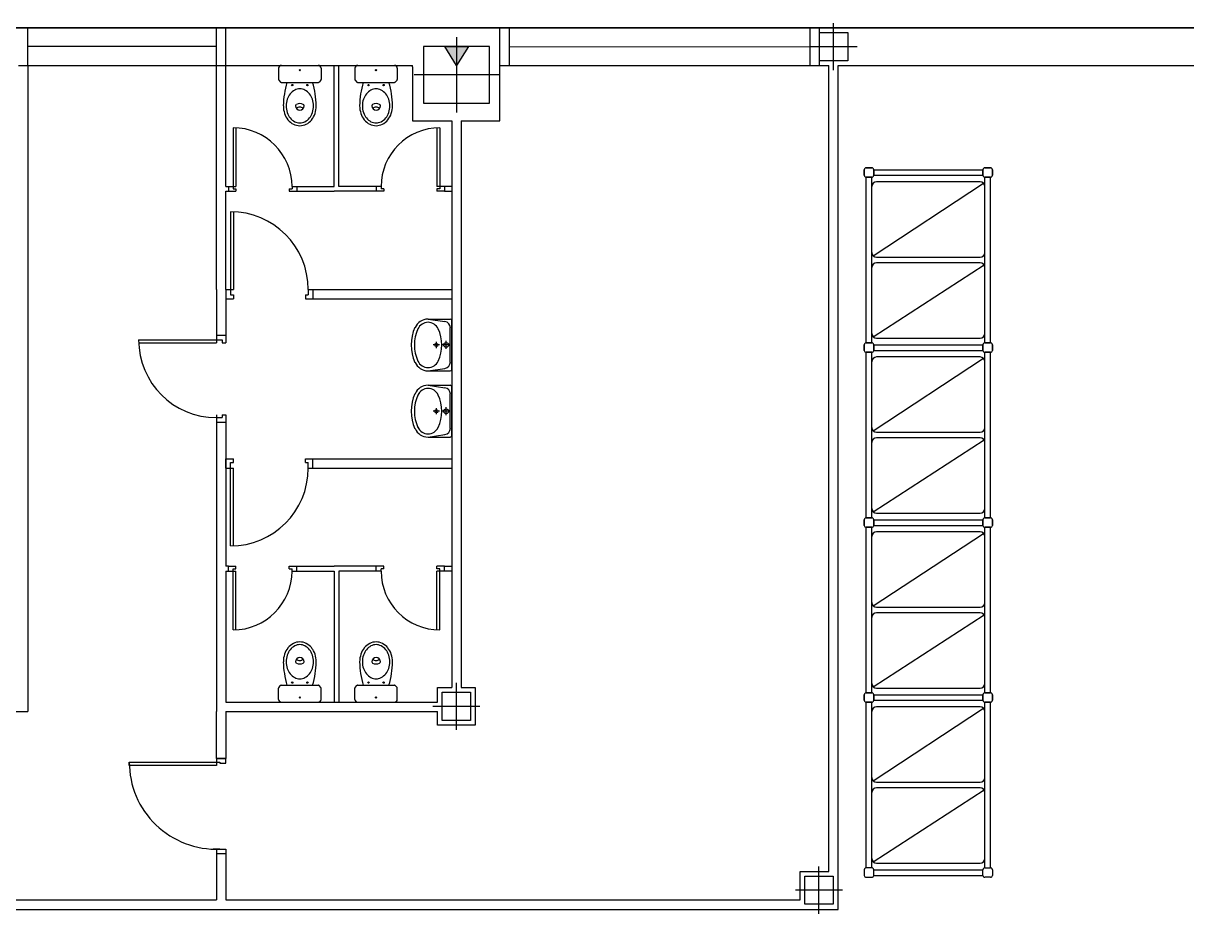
# Model space of a CAD drawing. Header units: millimetres. Extents: x 2385.3 to 2433.2, y 1897.2 to 1967.
# Drawn here: x 2400.86 to 2413.21, y 1916.37 to 1925.83 of the extents above; entities that cross this region are included whole.
import ezdxf

# ---------------------------------------------------------------- set-up
doc = ezdxf.new("R2010")
doc.units = ezdxf.units.MM
doc.linetypes.add('PLANTA1$0$CONTINUA', pattern=[0])

msp = doc.modelspace()

# ---------------------------------------------------------------- hatches: boundary and pattern name
msp.add_hatch(color=256).paths.add_polyline_path([(2405.58, 1925.581), (2405.455, 1925.381), (2405.33, 1925.581)])

# ---------------------------------------------------------------- linework, layer by layer
for p, q in [((2385.961, 1925.781), (2433.249, 1925.781)), ((2404.986, 1925.781), (2395.921, 1925.781)), ((2400.905, 1925.381), (2400.905, 1925.781)), ((2402.905, 1925.381), (2402.905, 1925.781)), ((2403.005, 1925.381), (2403.005, 1925.781)), ((2414.05, 1925.781, 0), (2404.986, 1925.781, 0)), ((2405.915, 1925.381, 0), (2405.915, 1925.781, 0)), ((2406.015, 1925.381, 0), (2406.015, 1925.781, 0)), ((2409.207, 1925.381), (2409.207, 1925.781)), ((2409.307, 1925.381, 0), (2409.307, 1925.781)), ((2409.307, 1925.429), (2409.307, 1925.729)), ((2409.307, 1925.729), (2409.607, 1925.729)), ((2409.457, 1925.329), (2409.457, 1925.829)), ((2409.607, 1925.729), (2409.607, 1925.429)), ((2409.707, 1925.781), (2409.707, 1925.781)), ((2405.455, 1925.681), (2405.455, 1924.881)), ((2402.905, 1925.581), (2400.905, 1925.581)), ((2405.805, 1925.581), (2405.105, 1925.581)), ((2405.105, 1925.581), (2405.105, 1925.281)), ((2405.455, 1925.381), (2405.33, 1925.581)), ((2405.33, 1925.581), (2405.58, 1925.581)), ((2405.58, 1925.581), (2405.455, 1925.381)), ((2405.805, 1924.981), (2405.805, 1925.581)), ((2406.015, 1925.581, 0), (2409.207, 1925.579)), ((2409.707, 1925.579), (2409.207, 1925.579)), ((2400.805, 1925.381), (2400.905, 1925.381, 0)), ((2400.905, 1925.381), (2400.905, 1918.519)), ((2402.905, 1923.003), (2402.905, 1925.381)), ((2403.005, 1924.094), (2403.005, 1925.381, 0)), ((2403.566, 1925.351, 0), (2403.566, 1925.231, 0)), ((2403.596, 1925.381, 0), (2403.986, 1925.381, 0)), ((2404.016, 1925.351, 0), (2404.016, 1925.231, 0)), ((2404.375, 1925.351, 0), (2404.375, 1925.231, 0)), ((2404.405, 1925.381, 0), (2404.795, 1925.381, 0)), ((2404.825, 1925.351, 0), (2404.825, 1925.231, 0)), ((2404.986, 1925.365, 0), (2404.986, 1925.381, 0)), ((2409.607, 1925.429), (2409.307, 1925.429)), ((2409.405, 1916.822), (2409.405, 1925.381)), ((2409.505, 1916.419), (2409.505, 1925.381)), ((2403.568, 1925.224, 0), (2403.587, 1925.204, 0)), ((2404.013, 1925.224, 0), (2403.995, 1925.204, 0)), ((2404.378, 1925.224, 0), (2404.396, 1925.204, 0)), ((2404.823, 1925.224, 0), (2404.804, 1925.204, 0)), ((2405.905, 1925.281), (2405.005, 1925.281)), ((2405.105, 1925.281), (2405.105, 1924.981)), ((2403.594, 1925.201, 0), (2403.988, 1925.201, 0)), ((2404.403, 1925.201, 0), (2404.797, 1925.201, 0)), ((2405.105, 1924.981), (2405.805, 1924.981)), ((2403.745, 1924.951, 0), (2403.745, 1924.953, 0)), ((2403.836, 1924.951, 0), (2403.836, 1924.953, 0)), ((2404.555, 1924.951, 0), (2404.555, 1924.953, 0)), ((2404.646, 1924.951, 0), (2404.646, 1924.953, 0)), ((2405.405, 1924.791), (2405.405, 1918.774)), ((2405.405, 1924.791, 0), (2405.405, 1922.844)), ((2405.505, 1924.791), (2405.505, 1918.774)), ((2403.083, 1924.719, 0), (2403.083, 1924.069, 0)), ((2403.113, 1924.718, 0), (2403.113, 1924.094, 0)), ((2405.247, 1924.718, 0), (2405.247, 1924.094, 0)), ((2405.278, 1924.719, 0), (2405.278, 1924.069, 0)), ((2403.005, 1923.003), (2403.005, 1924.044)), ((2403.033, 1924.094), (2403.033, 1924.044)), ((2403.033, 1924.094, 0), (2403.113, 1924.094, 0)), ((2403.033, 1924.044, 0), (2403.113, 1924.044, 0)), ((2403.033, 1924.044, 0), (2403.113, 1924.044, 0)), ((2403.083, 1924.069, 0), (2403.113, 1924.069, 0)), ((2403.113, 1924.069, 0), (2403.113, 1924.044, 0)), ((2403.677, 1924.069, 0), (2403.708, 1924.069, 0)), ((2403.677, 1924.069, 0), (2403.677, 1924.044, 0)), ((2403.677, 1924.044, 0), (2403.758, 1924.044, 0)), ((2403.708, 1924.094, 0), (2403.708, 1924.069, 0)), ((2403.708, 1924.094, 0), (2403.758, 1924.094, 0)), ((2404.653, 1924.094, 0), (2404.603, 1924.094, 0)), ((2404.683, 1924.044, 0), (2404.603, 1924.044, 0)), ((2404.653, 1924.094, 0), (2404.653, 1924.069, 0)), ((2404.683, 1924.069, 0), (2404.653, 1924.069, 0)), ((2404.683, 1924.069, 0), (2404.683, 1924.044, 0)), ((2405.328, 1924.094, 0), (2405.247, 1924.094, 0)), ((2405.247, 1924.069, 0), (2405.247, 1924.044, 0)), ((2405.278, 1924.069, 0), (2405.247, 1924.069, 0)), ((2405.328, 1924.044, 0), (2405.247, 1924.044, 0)), ((2405.328, 1924.044, 0), (2405.247, 1924.044, 0)), ((2405.328, 1924.094), (2405.328, 1924.044)), ((2405.328, 1924.044, 0), (2405.405, 1924.044, 0)), ((2403.055, 1923.828, 0), (2403.055, 1922.944, 0)), ((2403.086, 1923.827, 0), (2403.086, 1923.003, 0)), ((2402.905, 1923.003), (2402.905, 1922.903)), ((2403.005, 1923.003), (2403.005, 1922.903)), ((2403.005, 1923.003, 0), (2403.086, 1923.003, 0)), ((2403.88, 1923.003, 0), (2403.88, 1922.944, 0)), ((2403.88, 1923.003, 0), (2403.93, 1923.003, 0)), ((2403.905, 1923.003), (2405.405, 1923.003)), ((2403.93, 1923.003), (2403.93, 1922.903)), ((2402.905, 1922.903), (2402.905, 1922.435)), ((2403.005, 1922.903, 0), (2403.086, 1922.903, 0)), ((2403.005, 1922.903, 0), (2403.086, 1922.903, 0)), ((2403.005, 1922.903), (2403.005, 1922.435)), ((2403.055, 1922.944, 0), (2403.086, 1922.944, 0)), ((2403.086, 1922.944, 0), (2403.086, 1922.903, 0)), ((2403.85, 1922.944, 0), (2403.88, 1922.944, 0)), ((2403.85, 1922.944, 0), (2403.85, 1922.903, 0)), ((2403.85, 1922.903, 0), (2403.93, 1922.903, 0)), ((2403.905, 1922.903), (2405.405, 1922.903)), ((2405.405, 1922.903), (2405.405, 1921.203)), ((2405.152, 1922.688), (2405.388, 1922.688)), ((2405.152, 1922.688), (2405.331, 1922.661)), ((2405.405, 1922.155), (2405.405, 1922.671)), ((2402.905, 1922.516, 0), (2403.005, 1922.516, 0)), ((2402.905, 1922.516), (2402.905, 1922.435)), ((2403.005, 1922.516), (2403.005, 1922.435)), ((2403.005, 1922.516), (2403.005, 1922.435)), ((2405.388, 1922.231), (2405.388, 1922.594)), ((2402.08, 1922.466), (2402.965, 1922.466)), ((2402.081, 1922.435), (2402.905, 1922.435)), ((2402.965, 1922.466), (2402.965, 1922.435)), ((2402.965, 1922.435), (2403.005, 1922.435)), ((2405.274, 1922.413), (2405.206, 1922.413)), ((2405.24, 1922.379), (2405.24, 1922.447)), ((2405.387, 1922.413), (2405.302, 1922.413)), ((2405.344, 1922.37), (2405.344, 1922.455)), ((2405.152, 1922.138), (2405.331, 1922.164)), ((2405.152, 1922.138), (2405.388, 1922.138)), ((2405.152, 1921.984), (2405.388, 1921.984)), ((2405.152, 1921.984), (2405.331, 1921.958)), ((2405.388, 1921.528), (2405.388, 1921.891)), ((2405.405, 1921.451), (2405.405, 1921.967)), ((2402.905, 1921.671), (2402.905, 1918.519)), ((2402.965, 1921.671), (2402.965, 1921.641)), ((2402.965, 1921.671), (2403.005, 1921.671)), ((2403.005, 1921.671), (2403.005, 1921.591)), ((2405.274, 1921.709), (2405.206, 1921.709)), ((2405.24, 1921.676), (2405.24, 1921.743)), ((2405.387, 1921.709), (2405.302, 1921.709)), ((2405.344, 1921.667), (2405.344, 1921.752)), ((2402.905, 1921.641), (2402.965, 1921.641)), ((2402.905, 1921.641), (2402.905, 1921.591)), ((2402.905, 1921.591, 0), (2403.005, 1921.591, 0)), ((2403.005, 1921.641), (2403.005, 1920.062)), ((2405.152, 1921.434), (2405.331, 1921.461)), ((2405.152, 1921.434), (2405.388, 1921.434)), ((2403.005, 1921.103), (2403.005, 1921.203)), ((2403.005, 1921.203, 0), (2403.086, 1921.203, 0)), ((2403.005, 1921.203, 0), (2403.086, 1921.203, 0)), ((2403.055, 1920.278, 0), (2403.055, 1921.163, 0)), ((2403.055, 1921.163, 0), (2403.086, 1921.163, 0)), ((2403.086, 1921.163, 0), (2403.086, 1921.203, 0)), ((2403.85, 1921.163, 0), (2403.85, 1921.203, 0)), ((2403.85, 1921.203, 0), (2403.93, 1921.203, 0)), ((2403.85, 1921.163, 0), (2403.88, 1921.163, 0)), ((2403.88, 1921.103, 0), (2403.88, 1921.163, 0)), ((2403.905, 1921.203), (2405.405, 1921.203)), ((2403.93, 1921.103), (2403.93, 1921.203)), ((2403.005, 1921.103, 0), (2403.086, 1921.103, 0)), ((2403.086, 1920.279, 0), (2403.086, 1921.103, 0)), ((2403.88, 1921.103, 0), (2403.93, 1921.103, 0)), ((2403.905, 1921.103), (2405.405, 1921.103)), ((2403.033, 1920.062, 0), (2403.005, 1920.062)), ((2403.033, 1920.012), (2403.033, 1920.062)), ((2403.033, 1920.062, 0), (2403.113, 1920.062, 0)), ((2403.033, 1920.062, 0), (2403.113, 1920.062, 0)), ((2403.083, 1920.037, 0), (2403.113, 1920.037, 0)), ((2403.083, 1919.387, 0), (2403.083, 1920.037, 0)), ((2403.113, 1920.037, 0), (2403.113, 1920.062, 0)), ((2403.677, 1920.037, 0), (2403.677, 1920.062, 0)), ((2403.677, 1920.062, 0), (2403.758, 1920.062, 0)), ((2403.677, 1920.037, 0), (2403.708, 1920.037, 0)), ((2403.708, 1920.012, 0), (2403.708, 1920.037, 0)), ((2404.683, 1920.062, 0), (2404.603, 1920.062, 0)), ((2404.683, 1920.037, 0), (2404.653, 1920.037, 0)), ((2404.653, 1920.012, 0), (2404.653, 1920.037, 0)), ((2404.683, 1920.037, 0), (2404.683, 1920.062, 0)), ((2405.328, 1920.062, 0), (2405.247, 1920.062, 0)), ((2405.328, 1920.062, 0), (2405.247, 1920.062, 0)), ((2405.247, 1920.037, 0), (2405.247, 1920.062, 0)), ((2405.278, 1920.037, 0), (2405.247, 1920.037, 0)), ((2405.278, 1919.387, 0), (2405.278, 1920.037, 0)), ((2405.328, 1920.012), (2405.328, 1920.062)), ((2405.328, 1920.062, 0), (2405.405, 1920.062, 0)), ((2403.005, 1920.012), (2403.005, 1918.619)), ((2403.033, 1920.012, 0), (2403.113, 1920.012, 0)), ((2403.113, 1919.388, 0), (2403.113, 1920.012, 0)), ((2403.708, 1920.012, 0), (2403.758, 1920.012, 0)), ((2404.653, 1920.012, 0), (2404.603, 1920.012, 0)), ((2405.328, 1920.012, 0), (2405.247, 1920.012, 0)), ((2405.247, 1919.388, 0), (2405.247, 1920.012, 0)), ((2403.745, 1919.048), (2403.745, 1919.047)), ((2403.836, 1919.048), (2403.836, 1919.047)), ((2404.555, 1919.048), (2404.555, 1919.047)), ((2404.646, 1919.048), (2404.646, 1919.047)), ((2405.453, 1918.325), (2405.453, 1918.825)), ((2403.566, 1918.649), (2403.566, 1918.769)), ((2403.568, 1918.776), (2403.587, 1918.796)), ((2403.594, 1918.799), (2403.988, 1918.799)), ((2404.013, 1918.776), (2403.995, 1918.796)), ((2404.016, 1918.649), (2404.016, 1918.769)), ((2404.375, 1918.649), (2404.375, 1918.769)), ((2404.378, 1918.776), (2404.396, 1918.796)), ((2404.403, 1918.799), (2404.797, 1918.799)), ((2404.823, 1918.776), (2404.804, 1918.796)), ((2404.825, 1918.649), (2404.825, 1918.769)), ((2405.254, 1918.619), (2405.254, 1918.774)), ((2405.254, 1918.774), (2405.405, 1918.774)), ((2405.303, 1918.425), (2405.303, 1918.725)), ((2405.303, 1918.725), (2405.603, 1918.725)), ((2405.505, 1918.774), (2405.653, 1918.774)), ((2405.603, 1918.725), (2405.603, 1918.425)), ((2405.653, 1918.774), (2405.653, 1918.375)), ((2403.005, 1918.619), (2405.254, 1918.619)), ((2403.596, 1918.619), (2403.986, 1918.619)), ((2404.405, 1918.619), (2404.795, 1918.619)), ((2405.703, 1918.575), (2405.203, 1918.575)), ((2389.328, 1918.519), (2400.905, 1918.519)), ((2402.905, 1918.02), (2402.905, 1918.519)), ((2403.004, 1918.519), (2405.254, 1918.519)), ((2403.004, 1918.519), (2403.004, 1918.02)), ((2405.254, 1918.375), (2405.254, 1918.519)), ((2405.653, 1918.375), (2405.254, 1918.375)), ((2405.603, 1918.425), (2405.303, 1918.425)), ((2402.905, 1918.02), (2403.004, 1918.02, 0)), ((2402.905, 1917.983), (2402.905, 1917.948)), ((2402.94, 1917.058), (2402.87, 1917.058)), ((2402.905, 1917.058), (2402.905, 1916.519)), ((2402.905, 1917.011), (2403.005, 1917.011)), ((2402.94, 1917.058), (2403.005, 1917.058)), ((2403.004, 1917.058), (2403.004, 1916.519)), ((2409.3, 1916.373), (2409.3, 1916.873)), ((2409.101, 1916.519), (2409.101, 1916.822)), ((2409.101, 1916.822), (2409.405, 1916.822)), ((2409.151, 1916.473), (2409.151, 1916.773)), ((2409.151, 1916.773), (2409.451, 1916.773)), ((2409.451, 1916.773), (2409.451, 1916.473)), ((2409.55, 1916.623), (2409.051, 1916.623)), ((2389.328, 1916.519), (2402.905, 1916.519)), ((2403.004, 1916.519), (2405.406, 1916.519)), ((2405.406, 1916.519), (2409.101, 1916.519)), ((2409.451, 1916.473), (2409.151, 1916.473)), ((2389.303, 1916.419), (2409.505, 1916.419))]:
    msp.add_line(p, q)
at = {"linetype": 'PLANTA1$0$CONTINUA'}
for p, q in [((2387.081, 1925.781, 0), (2404.986, 1925.781, 0)), ((2400.905, 1925.381, 0), (2403.005, 1925.381, 0)), ((2403.005, 1925.381, 0), (2404.986, 1925.381, 0)), ((2404.156, 1924.094), (2404.156, 1925.381)), ((2404.206, 1924.094), (2404.206, 1925.381)), ((2404.986, 1925.365, 0), (2404.986, 1924.791, 0)), ((2405.915, 1924.791, 0), (2405.915, 1925.381, 0)), ((2405.915, 1925.381, 0), (2409.405, 1925.381, 0)), ((2409.505, 1925.381, 0), (2414.05, 1925.381, 0)), ((2404.986, 1924.791, 0), (2405.405, 1924.791, 0)), ((2405.505, 1924.791, 0), (2405.915, 1924.791, 0)), ((2403.005, 1924.094), (2403.033, 1924.094)), ((2403.005, 1924.044), (2403.033, 1924.044)), ((2403.758, 1924.094), (2403.758, 1924.044)), ((2403.758, 1924.094), (2404.154, 1924.094)), ((2403.758, 1924.044), (2404.154, 1924.044)), ((2404.156, 1924.094), (2404.154, 1924.094)), ((2404.603, 1924.044), (2404.154, 1924.044)), ((2404.603, 1924.094), (2404.206, 1924.094)), ((2404.603, 1924.094), (2404.603, 1924.044)), ((2405.405, 1924.094), (2405.328, 1924.094)), ((2403.758, 1920.012), (2403.758, 1920.062)), ((2403.758, 1920.062), (2404.154, 1920.062)), ((2404.603, 1920.062), (2404.154, 1920.062)), ((2404.603, 1920.012), (2404.603, 1920.062)), ((2403.005, 1920.012), (2403.033, 1920.012)), ((2403.758, 1920.012), (2404.154, 1920.012)), ((2404.156, 1920.012), (2404.154, 1920.012)), ((2404.156, 1920.012), (2404.156, 1918.619)), ((2404.206, 1920.012), (2404.206, 1918.619)), ((2404.603, 1920.012), (2404.206, 1920.012)), ((2405.405, 1920.012), (2405.328, 1920.012))]:
    msp.add_line(p, q, dxfattribs=at)
at = {"color": 251, "true_color": 0x646464}
for p, q in [((2409.783, 1924.214), (2409.783, 1924.274)), ((2409.783, 1924.274), (2409.783, 1924.214)), ((2409.803, 1924.294), (2409.863, 1924.294)), ((2409.863, 1924.294), (2409.803, 1924.294)), ((2409.883, 1924.274), (2409.883, 1924.214)), ((2409.883, 1924.274), (2411.043, 1924.274)), ((2409.883, 1924.214), (2409.883, 1924.274)), ((2409.883, 1924.274), (2411.043, 1924.274)), ((2411.043, 1924.274), (2411.043, 1924.214)), ((2411.043, 1924.214), (2411.043, 1924.274)), ((2411.123, 1924.294), (2411.063, 1924.294)), ((2411.063, 1924.294), (2411.123, 1924.294)), ((2411.143, 1924.214), (2411.143, 1924.274)), ((2411.143, 1924.274), (2411.143, 1924.214)), ((2409.803, 1922.435), (2409.803, 1924.194)), ((2409.863, 1924.194), (2409.803, 1924.194)), ((2409.803, 1924.194), (2409.863, 1924.194)), ((2409.863, 1922.435), (2409.863, 1924.194)), ((2409.877, 1923.358), (2411.048, 1924.129)), ((2409.883, 1924.214), (2411.043, 1924.214)), ((2409.883, 1924.214), (2411.043, 1924.214)), ((2411.013, 1924.144), (2409.913, 1924.144)), ((2411.063, 1922.435), (2411.063, 1924.194)), ((2411.063, 1924.194), (2411.123, 1924.194)), ((2411.123, 1924.194), (2411.063, 1924.194)), ((2411.123, 1922.435), (2411.123, 1924.194)), ((2409.863, 1923.394), (2409.863, 1924.094)), ((2411.063, 1923.394), (2411.063, 1924.094)), ((2409.877, 1922.5), (2411.054, 1923.262)), ((2409.913, 1923.344), (2411.013, 1923.344)), ((2411.013, 1923.285), (2409.913, 1923.285)), ((2409.863, 1922.535), (2409.863, 1923.235)), ((2411.063, 1922.535), (2411.063, 1923.235)), ((2409.783, 1922.355), (2409.783, 1922.415)), ((2409.783, 1922.415), (2409.783, 1922.355)), ((2409.803, 1922.435), (2409.863, 1922.435)), ((2409.863, 1922.435), (2409.803, 1922.435)), ((2409.883, 1922.415), (2409.883, 1922.355)), ((2409.883, 1922.415), (2411.043, 1922.415)), ((2409.883, 1922.355), (2409.883, 1922.415)), ((2409.883, 1922.415), (2411.043, 1922.415)), ((2409.913, 1922.485), (2411.013, 1922.485)), ((2411.043, 1922.415), (2411.043, 1922.355)), ((2411.043, 1922.355), (2411.043, 1922.415)), ((2411.123, 1922.435), (2411.063, 1922.435)), ((2411.063, 1922.435), (2411.123, 1922.435)), ((2411.143, 1922.355), (2411.143, 1922.415)), ((2411.143, 1922.415), (2411.143, 1922.355)), ((2409.803, 1920.577), (2409.803, 1922.335)), ((2409.863, 1922.335), (2409.803, 1922.335)), ((2409.803, 1922.335), (2409.863, 1922.335)), ((2409.863, 1920.577), (2409.863, 1922.335)), ((2409.877, 1921.5), (2411.048, 1922.271)), ((2409.883, 1922.355), (2411.043, 1922.355)), ((2409.883, 1922.355), (2411.043, 1922.355)), ((2411.013, 1922.285), (2409.913, 1922.285)), ((2411.063, 1920.577), (2411.063, 1922.335)), ((2411.063, 1922.335), (2411.123, 1922.335)), ((2411.123, 1922.335), (2411.063, 1922.335)), ((2411.123, 1920.577), (2411.123, 1922.335)), ((2409.863, 1921.535), (2409.863, 1922.235)), ((2411.063, 1921.535), (2411.063, 1922.235)), ((2409.877, 1920.642), (2411.054, 1921.404)), ((2409.913, 1921.485), (2411.013, 1921.485)), ((2411.013, 1921.427), (2409.913, 1921.427)), ((2409.863, 1920.677), (2409.863, 1921.377)), ((2411.063, 1920.677), (2411.063, 1921.377)), ((2409.783, 1920.497), (2409.783, 1920.557)), ((2409.783, 1920.557), (2409.783, 1920.497)), ((2409.803, 1920.577), (2409.863, 1920.577)), ((2409.863, 1920.577), (2409.803, 1920.577)), ((2409.883, 1920.557), (2409.883, 1920.497)), ((2409.883, 1920.557), (2411.043, 1920.557)), ((2409.883, 1920.497), (2409.883, 1920.557)), ((2409.883, 1920.557), (2411.043, 1920.557)), ((2409.913, 1920.627), (2411.013, 1920.627)), ((2411.043, 1920.557), (2411.043, 1920.497)), ((2411.043, 1920.497), (2411.043, 1920.557)), ((2411.123, 1920.577), (2411.063, 1920.577)), ((2411.063, 1920.577), (2411.123, 1920.577)), ((2411.143, 1920.497), (2411.143, 1920.557)), ((2411.143, 1920.557), (2411.143, 1920.497)), ((2409.803, 1918.719), (2409.803, 1920.477)), ((2409.863, 1920.477), (2409.803, 1920.477)), ((2409.803, 1920.477), (2409.863, 1920.477)), ((2409.863, 1918.719), (2409.863, 1920.477)), ((2409.877, 1919.642), (2411.048, 1920.412)), ((2409.883, 1920.497), (2411.043, 1920.497)), ((2409.883, 1920.497), (2411.043, 1920.497)), ((2411.013, 1920.427), (2409.913, 1920.427)), ((2411.063, 1918.719), (2411.063, 1920.477)), ((2411.063, 1920.477), (2411.123, 1920.477)), ((2411.123, 1920.477), (2411.063, 1920.477)), ((2411.123, 1918.719), (2411.123, 1920.477)), ((2409.863, 1919.677), (2409.863, 1920.377)), ((2411.063, 1919.677), (2411.063, 1920.377)), ((2409.877, 1918.783), (2411.054, 1919.546)), ((2409.913, 1919.627), (2411.013, 1919.627)), ((2411.013, 1919.569), (2409.913, 1919.569)), ((2409.863, 1918.819), (2409.863, 1919.519)), ((2411.063, 1918.819), (2411.063, 1919.519)), ((2409.783, 1918.639), (2409.783, 1918.699)), ((2409.783, 1918.699), (2409.783, 1918.639)), ((2409.803, 1918.719), (2409.863, 1918.719)), ((2409.863, 1918.719), (2409.803, 1918.719)), ((2409.883, 1918.699), (2409.883, 1918.639)), ((2409.883, 1918.699), (2411.043, 1918.699)), ((2409.883, 1918.639), (2409.883, 1918.699)), ((2409.883, 1918.699), (2411.043, 1918.699)), ((2409.913, 1918.769), (2411.013, 1918.769)), ((2411.043, 1918.699), (2411.043, 1918.639)), ((2411.043, 1918.639), (2411.043, 1918.699)), ((2411.123, 1918.719), (2411.063, 1918.719)), ((2411.063, 1918.719), (2411.123, 1918.719)), ((2411.143, 1918.639), (2411.143, 1918.699)), ((2411.143, 1918.699), (2411.143, 1918.639)), ((2409.803, 1916.86), (2409.803, 1918.619)), ((2409.863, 1918.619), (2409.803, 1918.619)), ((2409.803, 1918.619), (2409.863, 1918.619)), ((2409.863, 1916.86), (2409.863, 1918.619)), ((2409.877, 1917.783), (2411.048, 1918.554)), ((2409.883, 1918.639), (2411.043, 1918.639)), ((2409.883, 1918.639), (2411.043, 1918.639)), ((2411.013, 1918.569), (2409.913, 1918.569)), ((2411.063, 1916.86), (2411.063, 1918.619)), ((2411.063, 1918.619), (2411.123, 1918.619)), ((2411.123, 1918.619), (2411.063, 1918.619)), ((2411.123, 1916.86), (2411.123, 1918.619)), ((2409.863, 1917.819), (2409.863, 1918.519)), ((2411.063, 1917.819), (2411.063, 1918.519)), ((2409.913, 1917.769), (2411.013, 1917.769)), ((2411.013, 1917.71), (2409.913, 1917.71)), ((2409.863, 1916.96), (2409.863, 1917.66)), ((2409.877, 1916.925), (2411.054, 1917.687)), ((2411.063, 1916.96), (2411.063, 1917.66)), ((2409.783, 1916.84), (2409.783, 1916.78)), ((2409.863, 1916.86), (2409.803, 1916.86)), ((2409.883, 1916.78), (2409.883, 1916.84)), ((2409.883, 1916.84), (2411.043, 1916.84)), ((2409.913, 1916.91), (2411.013, 1916.91)), ((2411.043, 1916.78), (2411.043, 1916.84)), ((2411.063, 1916.86), (2411.123, 1916.86)), ((2411.143, 1916.84), (2411.143, 1916.78)), ((2409.803, 1916.76), (2409.863, 1916.76)), ((2409.883, 1916.78), (2411.043, 1916.78)), ((2411.123, 1916.76), (2411.063, 1916.76))]:
    msp.add_line(p, q, dxfattribs=at)
at = {"color": 0, "linetype": 'ByBlock'}
for p, q in [((2401.98, 1917.948), (2401.98, 1917.983)), ((2401.98, 1917.983), (2402.905, 1917.983)), ((2402.905, 1917.948), (2401.98, 1917.948)), ((2402.905, 1918.02), (2402.905, 1917.983)), ((2403.005, 1918.02), (2402.905, 1918.02)), ((2402.905, 1917.983), (2402.905, 1917.948)), ((2402.905, 1917.983), (2402.94, 1917.983)), ((2402.94, 1917.983), (2402.94, 1917.973)), ((2402.94, 1917.973), (2403.005, 1917.973)), ((2403.005, 1917.973), (2403.005, 1918.02))]:
    msp.add_line(p, q, dxfattribs=at)
for centre, radius in [((2403.791, 1925.331, 0), 0.00692), ((2404.6, 1925.331, 0), 0.00692), ((2403.711, 1925.172, 0), 0.00692), ((2403.871, 1925.172, 0), 0.00692), ((2404.52, 1925.172, 0), 0.00692), ((2404.68, 1925.172, 0), 0.00692), ((2405.24, 1922.413), 0.0169), ((2405.344, 1922.413), 0.0254), ((2405.24, 1921.709), 0.0169), ((2405.344, 1921.709), 0.0254), ((2403.711, 1918.827), 0.00692), ((2403.871, 1918.827), 0.00692), ((2404.52, 1918.827), 0.00692), ((2404.68, 1918.827), 0.00692), ((2403.791, 1918.669), 0.00692), ((2404.6, 1918.669), 0.00692)]:
    msp.add_circle(centre, radius)
for centre, radius, start, end in [((2403.596, 1925.351, 0), 0.03, 90, 180), ((2403.986, 1925.351, 0), 0.03, 0, 90), ((2404.405, 1925.351, 0), 0.03, 90, 180), ((2404.795, 1925.351, 0), 0.03, 0, 90), ((2403.576, 1925.231, 0), 0.01, 180, 222.3196), ((2404.006, 1925.231, 0), 0.01, 317.6804, 0), ((2404.385, 1925.231, 0), 0.01, 180, 222.3196), ((2404.815, 1925.231, 0), 0.01, 317.6804, 0), ((2403.594, 1925.211, 0), 0.01, 222.3196, 270), ((2404.591, 1924.928, 0), 0.976, 163.7546, 178.6065), ((2403.807, 1924.984, 0), 0.152, 117.2796, 141.2277), ((2403.791, 1925.015, 0), 0.118, 90, 117.2796), ((2403.791, 1925.015, 0), 0.118, 62.7204, 90), ((2403.775, 1924.984, 0), 0.152, 38.7723, 62.7204), ((2402.99, 1924.928, 0), 0.976, 1.3935, 16.2454), ((2403.988, 1925.211, 0), 0.01, 270, 317.6804), ((2404.403, 1925.211, 0), 0.01, 222.3196, 270), ((2405.401, 1924.928, 0), 0.976, 163.7546, 178.6065), ((2404.616, 1924.984, 0), 0.152, 117.2796, 141.2277), ((2404.6, 1925.015, 0), 0.118, 90, 117.2796), ((2404.6, 1925.015, 0), 0.118, 62.7204, 90), ((2404.584, 1924.984, 0), 0.152, 38.7723, 62.7204), ((2403.8, 1924.928, 0), 0.976, 1.3935, 16.2454), ((2404.797, 1925.211, 0), 0.01, 270, 317.6804), ((2403.87, 1924.951, 0), 0.225, 161.5974, 180), ((2403.831, 1924.964, 0), 0.184, 141.2277, 161.5974), ((2403.75, 1924.964, 0), 0.184, 18.4026, 38.7723), ((2403.711, 1924.951, 0), 0.225, 360, 18.4026), ((2404.68, 1924.951, 0), 0.225, 161.5974, 180), ((2404.641, 1924.964, 0), 0.184, 141.2277, 161.5974), ((2404.56, 1924.964, 0), 0.184, 18.4026, 38.7723), ((2404.521, 1924.951, 0), 0.225, 360, 18.4026), ((2403.87, 1924.951, 0), 0.254, 180, 198.4026), ((2403.831, 1924.938, 0), 0.213, 198.4026, 218.7723), ((2403.87, 1924.951, 0), 0.225, 180, 198.4026), ((2403.831, 1924.938, 0), 0.184, 198.4026, 218.7723), ((2403.76, 1924.953, 0), 0.015, 114.8228, 180), ((2403.791, 1924.951, 0), 0.0457, 180, 0), ((2403.791, 1924.887, 0), 0.088, 65.1772, 114.8228), ((2403.79, 1924.895, 0), 0.0444, 37.3841, 141.5838), ((2403.821, 1924.953, 0), 0.015, 0, 65.1772), ((2403.75, 1924.938, 0), 0.184, 321.2277, 341.5974), ((2403.75, 1924.938, 0), 0.213, 321.2277, 341.5974), ((2403.711, 1924.951, 0), 0.225, 341.5974, 0), ((2403.711, 1924.951, 0), 0.254, 341.5974, 0), ((2404.68, 1924.951, 0), 0.254, 180, 198.4026), ((2404.641, 1924.938, 0), 0.213, 198.4026, 218.7723), ((2404.68, 1924.951, 0), 0.225, 180, 198.4026), ((2404.641, 1924.938, 0), 0.184, 198.4026, 218.7723), ((2404.57, 1924.953, 0), 0.015, 114.8228, 180), ((2404.6, 1924.951, 0), 0.0457, 180, 0), ((2404.6, 1924.887, 0), 0.088, 65.1772, 114.8228), ((2404.6, 1924.895, 0), 0.0444, 37.3841, 141.5838), ((2404.631, 1924.953, 0), 0.015, 0, 65.1772), ((2404.56, 1924.938, 0), 0.184, 321.2277, 341.5974), ((2404.56, 1924.938, 0), 0.213, 321.2277, 341.5974), ((2404.521, 1924.951, 0), 0.225, 341.5974, 0), ((2404.521, 1924.951, 0), 0.254, 341.5974, 0), ((2403.807, 1924.918, 0), 0.182, 218.7723, 242.7204), ((2403.807, 1924.918, 0), 0.152, 218.7723, 242.7204), ((2403.791, 1924.888, 0), 0.147, 242.7204, 270), ((2403.791, 1924.888, 0), 0.118, 242.7204, 270), ((2403.791, 1924.888, 0), 0.118, 270, 297.2796), ((2403.791, 1924.888, 0), 0.147, 270, 297.2796), ((2403.775, 1924.918, 0), 0.152, 297.2796, 321.2277), ((2403.775, 1924.918, 0), 0.182, 297.2796, 321.2277), ((2404.616, 1924.918, 0), 0.182, 218.7723, 242.7204), ((2404.616, 1924.918, 0), 0.152, 218.7723, 242.7204), ((2404.6, 1924.888, 0), 0.147, 242.7204, 270), ((2404.6, 1924.888, 0), 0.118, 242.7204, 270), ((2404.6, 1924.888, 0), 0.118, 270, 297.2796), ((2404.6, 1924.888, 0), 0.147, 270, 297.2796), ((2404.584, 1924.918, 0), 0.152, 297.2796, 321.2277), ((2404.584, 1924.918, 0), 0.182, 297.2796, 321.2277), ((2403.083, 1924.094, 0), 0.625, 360, 90), ((2405.278, 1924.094, 0), 0.625, 90, 180), ((2403.055, 1923.003, 0), 0.825, 0, 90), ((2405.152, 1922.535), 0.152, 90, 155.5415), ((2405.152, 1922.535), 0.118, 90, 155.5415), ((2405.152, 1922.535), 0.118, 24.4585, 90), ((2405.321, 1922.594), 0.0677, 0, 81.5088), ((2405.388, 1922.671), 0.0169, 0, 90), ((2405.422, 1922.413), 0.449, 155.5415, 204.4585), ((2405.422, 1922.413), 0.415, 155.5415, 204.4585), ((2404.883, 1922.413), 0.415, 335.5415, 24.4585), ((2402.905, 1922.466), 0.825, 180, 270), ((2405.152, 1922.29), 0.152, 204.4585, 270), ((2405.152, 1922.29), 0.118, 204.4585, 270), ((2405.152, 1922.29), 0.118, 270, 335.5415), ((2405.321, 1922.231), 0.0677, 278.4912, 0), ((2405.388, 1922.155), 0.0169, 270, 0), ((2405.422, 1921.709), 0.449, 155.5415, 204.4585), ((2405.152, 1921.832), 0.152, 90, 155.5415), ((2405.152, 1921.832), 0.118, 90, 155.5415), ((2405.152, 1921.832), 0.118, 24.4585, 90), ((2405.321, 1921.891), 0.0677, 0, 81.5088), ((2405.388, 1921.967), 0.0169, 0, 90), ((2405.422, 1921.709), 0.415, 155.5415, 204.4585), ((2404.883, 1921.709), 0.415, 335.5415, 24.4585), ((2405.152, 1921.587), 0.152, 204.4585, 270), ((2405.152, 1921.587), 0.118, 204.4585, 270), ((2405.152, 1921.587), 0.118, 270, 335.5415), ((2405.321, 1921.528), 0.0677, 278.4912, 0), ((2405.388, 1921.451), 0.0169, 270, 0), ((2403.055, 1921.103, 0), 0.825, 270, 360), ((2403.083, 1920.012, 0), 0.625, 270, 0), ((2405.278, 1920.012, 0), 0.625, 180, 270), ((2403.831, 1919.061), 0.213, 141.2277, 161.5974), ((2403.831, 1919.061), 0.184, 141.2277, 161.5974), ((2403.807, 1919.081), 0.182, 117.2796, 141.2277), ((2403.807, 1919.081), 0.152, 117.2796, 141.2277), ((2403.791, 1919.112), 0.147, 90, 117.2796), ((2403.791, 1919.112), 0.118, 90, 117.2796), ((2403.791, 1919.112), 0.147, 62.7204, 90), ((2403.791, 1919.112), 0.118, 62.7204, 90), ((2403.775, 1919.081), 0.152, 38.7723, 62.7204), ((2403.775, 1919.081), 0.182, 38.7723, 62.7204), ((2403.75, 1919.061), 0.184, 18.4026, 38.7723), ((2403.75, 1919.061), 0.213, 18.4026, 38.7723), ((2404.641, 1919.061), 0.213, 141.2277, 161.5974), ((2404.641, 1919.061), 0.184, 141.2277, 161.5974), ((2404.616, 1919.081), 0.182, 117.2796, 141.2277), ((2404.616, 1919.081), 0.152, 117.2796, 141.2277), ((2404.6, 1919.112), 0.147, 90, 117.2796), ((2404.6, 1919.112), 0.118, 90, 117.2796), ((2404.6, 1919.112), 0.147, 62.7204, 90), ((2404.6, 1919.112), 0.118, 62.7204, 90), ((2404.584, 1919.081), 0.152, 38.7723, 62.7204), ((2404.584, 1919.081), 0.182, 38.7723, 62.7204), ((2404.56, 1919.061), 0.184, 18.4026, 38.7723), ((2404.56, 1919.061), 0.213, 18.4026, 38.7723), ((2403.87, 1919.048), 0.254, 161.5974, 180), ((2404.591, 1919.072), 0.976, 181.3935, 196.2454), ((2403.87, 1919.048), 0.225, 161.5974, 180), ((2403.87, 1919.048), 0.225, 180, 198.4026), ((2403.791, 1919.048), 0.0457, 0, 180), ((2403.79, 1919.105), 0.0444, 218.4162, 322.6159), ((2403.711, 1919.048), 0.225, 360, 18.4026), ((2403.711, 1919.048), 0.225, 341.5974, 0), ((2402.99, 1919.072), 0.976, 343.7546, 358.6065), ((2403.711, 1919.048), 0.254, 360, 18.4026), ((2404.68, 1919.048), 0.254, 161.5974, 180), ((2405.401, 1919.072), 0.976, 181.3935, 196.2454), ((2404.68, 1919.048), 0.225, 161.5974, 180), ((2404.68, 1919.048), 0.225, 180, 198.4026), ((2404.6, 1919.048), 0.0457, 0, 180), ((2404.6, 1919.105), 0.0444, 218.4162, 322.6159), ((2404.521, 1919.048), 0.225, 360, 18.4026), ((2404.521, 1919.048), 0.225, 341.5974, 0), ((2403.8, 1919.072), 0.976, 343.7546, 358.6065), ((2404.521, 1919.048), 0.254, 360, 18.4026), ((2403.831, 1919.035), 0.184, 198.4026, 218.7723), ((2403.76, 1919.047), 0.015, 180, 245.1772), ((2403.791, 1919.113), 0.088, 245.1772, 294.8228), ((2403.821, 1919.047), 0.015, 294.8228, 0), ((2403.75, 1919.035), 0.184, 321.2277, 341.5974), ((2404.641, 1919.035), 0.184, 198.4026, 218.7723), ((2404.57, 1919.047), 0.015, 180, 245.1772), ((2404.6, 1919.113), 0.088, 245.1772, 294.8228), ((2404.631, 1919.047), 0.015, 294.8228, 0), ((2404.56, 1919.035), 0.184, 321.2277, 341.5974), ((2403.807, 1919.016), 0.152, 218.7723, 242.7204), ((2403.791, 1918.985), 0.118, 242.7204, 270), ((2403.791, 1918.985), 0.118, 270, 297.2796), ((2403.775, 1919.016), 0.152, 297.2796, 321.2277), ((2404.616, 1919.016), 0.152, 218.7723, 242.7204), ((2404.6, 1918.985), 0.118, 242.7204, 270), ((2404.6, 1918.985), 0.118, 270, 297.2796), ((2404.584, 1919.016), 0.152, 297.2796, 321.2277), ((2403.576, 1918.769), 0.01, 137.6804, 180), ((2403.594, 1918.789), 0.01, 90, 137.6804), ((2403.988, 1918.789), 0.01, 42.3196, 90), ((2404.006, 1918.769), 0.01, 0, 42.3196), ((2404.385, 1918.769), 0.01, 137.6804, 180), ((2404.403, 1918.789), 0.01, 90, 137.6804), ((2404.797, 1918.789), 0.01, 42.3196, 90), ((2404.815, 1918.769), 0.01, 0, 42.3196), ((2403.596, 1918.649), 0.03, 180, 270), ((2403.986, 1918.649), 0.03, 270, 0), ((2404.405, 1918.649), 0.03, 180, 270), ((2404.795, 1918.649), 0.03, 270, 0)]:
    msp.add_arc(centre, radius, start, end)
at = {"color": 251, "true_color": 0x646464}
for centre, radius, start, end in [((2409.803, 1924.274), 0.02, 90, 180), ((2409.803, 1924.274), 0.02, 90, 180), ((2409.863, 1924.274), 0.02, 360, 90), ((2409.863, 1924.274), 0.02, 0, 90), ((2411.063, 1924.274), 0.02, 90, 180), ((2411.063, 1924.274), 0.02, 90, 180), ((2411.123, 1924.274), 0.02, 0, 90), ((2411.123, 1924.274), 0.02, 0, 90), ((2409.803, 1924.214), 0.02, 180, 270), ((2409.803, 1924.214), 0.02, 180, 270), ((2409.863, 1924.214), 0.02, 270, 360), ((2409.863, 1924.214), 0.02, 270, 0), ((2409.913, 1924.094), 0.05, 90, 180), ((2411.013, 1924.094), 0.05, 0, 90), ((2411.063, 1924.214), 0.02, 180, 270), ((2411.063, 1924.214), 0.02, 180, 270), ((2411.123, 1924.214), 0.02, 270, 0), ((2411.123, 1924.214), 0.02, 270, 360), ((2409.913, 1923.394), 0.05, 180, 270), ((2411.013, 1923.394), 0.05, 270, 0), ((2409.913, 1923.235), 0.05, 90, 180), ((2411.013, 1923.235), 0.05, 0, 90), ((2409.913, 1922.535), 0.05, 180, 270), ((2411.013, 1922.535), 0.05, 270, 0), ((2409.803, 1922.415), 0.02, 90, 180), ((2409.803, 1922.415), 0.02, 90, 180), ((2409.863, 1922.415), 0.02, 360, 90), ((2409.863, 1922.415), 0.02, 0, 90), ((2411.063, 1922.415), 0.02, 90, 180), ((2411.063, 1922.415), 0.02, 90, 180), ((2411.123, 1922.415), 0.02, 0, 90), ((2411.123, 1922.415), 0.02, 0, 90), ((2409.803, 1922.355), 0.02, 180, 270), ((2409.803, 1922.355), 0.02, 180, 270), ((2409.863, 1922.355), 0.02, 270, 360), ((2409.863, 1922.355), 0.02, 270, 0), ((2409.913, 1922.235), 0.05, 90, 180), ((2411.013, 1922.235), 0.05, 0, 90), ((2411.063, 1922.355), 0.02, 180, 270), ((2411.063, 1922.355), 0.02, 180, 270), ((2411.123, 1922.355), 0.02, 270, 0), ((2411.123, 1922.355), 0.02, 270, 360), ((2409.913, 1921.535), 0.05, 180, 270), ((2411.013, 1921.535), 0.05, 270, 0), ((2409.913, 1921.377), 0.05, 90, 180), ((2411.013, 1921.377), 0.05, 0, 90), ((2409.913, 1920.677), 0.05, 180, 270), ((2411.013, 1920.677), 0.05, 270, 0), ((2409.803, 1920.557), 0.02, 90, 180), ((2409.803, 1920.557), 0.02, 90, 180), ((2409.863, 1920.557), 0.02, 360, 90), ((2409.863, 1920.557), 0.02, 360, 90), ((2411.063, 1920.557), 0.02, 90, 180), ((2411.063, 1920.557), 0.02, 90, 180), ((2411.123, 1920.557), 0.02, 0, 90), ((2411.123, 1920.557), 0.02, 0, 90), ((2409.803, 1920.497), 0.02, 180, 270), ((2409.803, 1920.497), 0.02, 180, 270), ((2409.863, 1920.497), 0.02, 270, 360), ((2409.863, 1920.497), 0.02, 270, 0), ((2409.913, 1920.377), 0.05, 90, 180), ((2411.013, 1920.377), 0.05, 0, 90), ((2411.063, 1920.497), 0.02, 180, 270), ((2411.063, 1920.497), 0.02, 180, 270), ((2411.123, 1920.497), 0.02, 270, 0), ((2411.123, 1920.497), 0.02, 270, 0), ((2409.913, 1919.677), 0.05, 180, 270), ((2411.013, 1919.677), 0.05, 270, 0), ((2409.913, 1919.519), 0.05, 90, 180), ((2411.013, 1919.519), 0.05, 0, 90), ((2409.913, 1918.819), 0.05, 180, 270), ((2411.013, 1918.819), 0.05, 270, 0), ((2409.803, 1918.699), 0.02, 90, 180), ((2409.803, 1918.699), 0.02, 90, 180), ((2409.863, 1918.699), 0.02, 360, 90), ((2409.863, 1918.699), 0.02, 360, 90), ((2411.063, 1918.699), 0.02, 90, 180), ((2411.063, 1918.699), 0.02, 90, 180), ((2411.123, 1918.699), 0.02, 0, 90), ((2411.123, 1918.699), 0.02, 0, 90), ((2409.803, 1918.639), 0.02, 180, 270), ((2409.803, 1918.639), 0.02, 180, 270), ((2409.863, 1918.639), 0.02, 270, 360), ((2409.863, 1918.639), 0.02, 270, 0), ((2409.913, 1918.519), 0.05, 90, 180), ((2411.013, 1918.519), 0.05, 0, 90), ((2411.063, 1918.639), 0.02, 180, 270), ((2411.063, 1918.639), 0.02, 180, 270), ((2411.123, 1918.639), 0.02, 270, 0), ((2411.123, 1918.639), 0.02, 270, 0), ((2409.913, 1917.819), 0.05, 180, 270), ((2411.013, 1917.819), 0.05, 270, 0), ((2409.913, 1917.66), 0.05, 90, 180), ((2411.013, 1917.66), 0.05, 0, 90), ((2409.913, 1916.96), 0.05, 180, 270), ((2411.013, 1916.96), 0.05, 270, 0), ((2409.803, 1916.84), 0.02, 90, 180), ((2409.863, 1916.84), 0.02, 360, 90), ((2411.063, 1916.84), 0.02, 90, 180), ((2411.123, 1916.84), 0.02, 0, 90), ((2409.803, 1916.78), 0.02, 180, 270), ((2409.863, 1916.78), 0.02, 270, 0), ((2411.063, 1916.78), 0.02, 180, 270), ((2411.123, 1916.78), 0.02, 270, 0)]:
    msp.add_arc(centre, radius, start, end, dxfattribs=at)
at = {"color": 0, "linetype": 'ByBlock'}
msp.add_arc((2402.905, 1917.983), 0.925, 180, 272.1685, dxfattribs=at)

doc.saveas('drawing.dxf')
